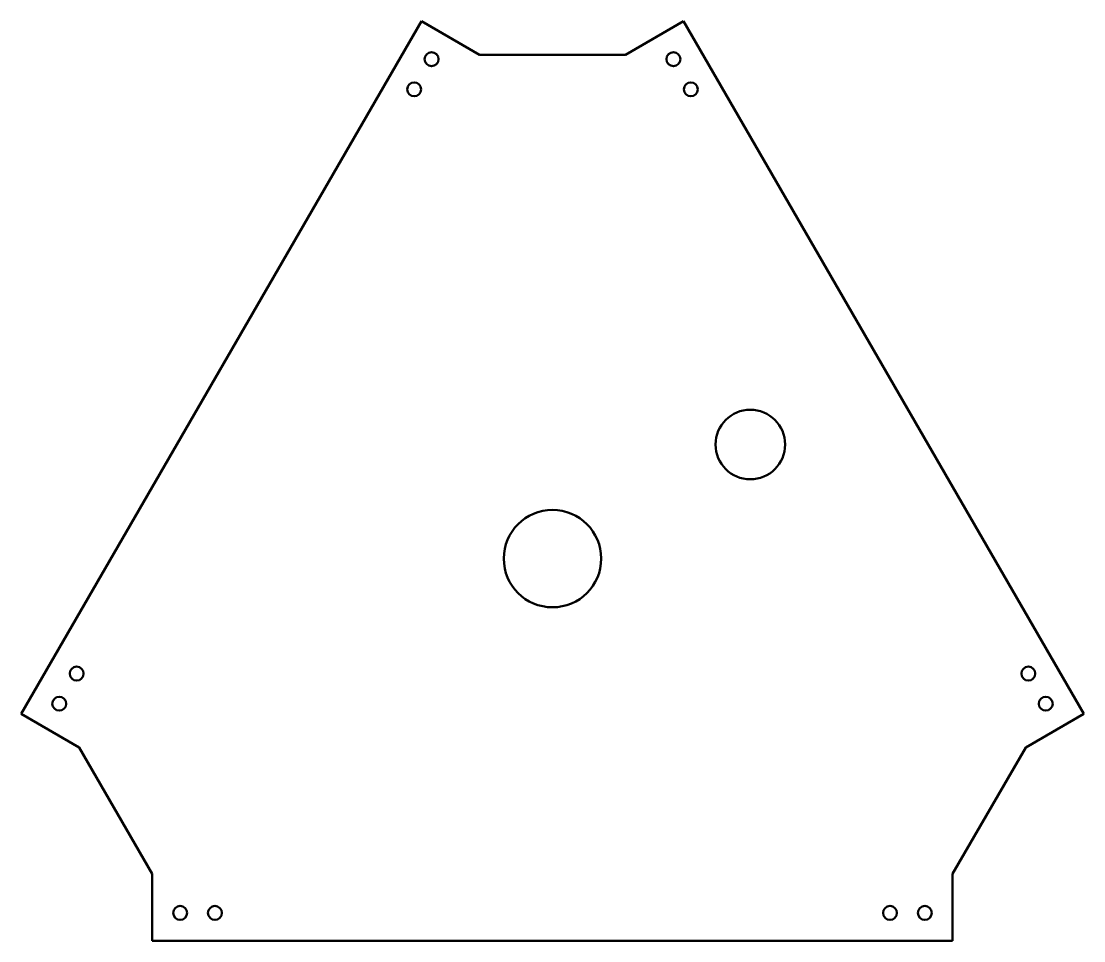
# Model space of a CAD drawing. Header units: millimetres. Extents: x 72 to 378, y 9 to 273.
import ezdxf

# ---------------------------------------------------------------- set-up
doc = ezdxf.new("R2010")
doc.units = ezdxf.units.MM

msp = doc.modelspace()

# ---------------------------------------------------------------- linework, layer by layer
at = {"color": 7, "linetype": 'Continuous', "lineweight": 50}
for p, q in [((187.37, 273.29), (72.37, 74.1)), ((187.37, 273.29), (204.04, 263.67)), ((246.04, 263.67), (262.71, 273.29)), ((377.71, 74.1), (262.71, 273.29)), ((246.04, 263.67), (204.04, 263.67)), ((89.04, 64.48), (72.37, 74.1)), ((377.71, 74.1), (361.04, 64.48)), ((89.04, 64.48), (110.04, 28.11)), ((340.04, 28.11), (361.04, 64.48)), ((110.04, 8.86), (110.04, 28.11)), ((340.04, 28.11), (340.04, 8.86)), ((110.04, 8.86), (340.04, 8.86))]:
    msp.add_line(p, q, dxfattribs=at)
for centre, radius in [((190.3, 262.36), 2), ((259.79, 262.36), 2), ((185.3, 253.7), 2), ((264.79, 253.7), 2), ((281.89, 151.57), 10), ((225.04, 118.75), 14), ((88.3, 85.69), 2), ((361.79, 85.69), 2), ((83.3, 77.03), 2), ((366.79, 77.03), 2), ((118.04, 16.86), 2), ((128.04, 16.86), 2), ((322.04, 16.86), 2), ((332.04, 16.86), 2)]:
    msp.add_circle(centre, radius, dxfattribs=at)

doc.saveas('drawing.dxf')
